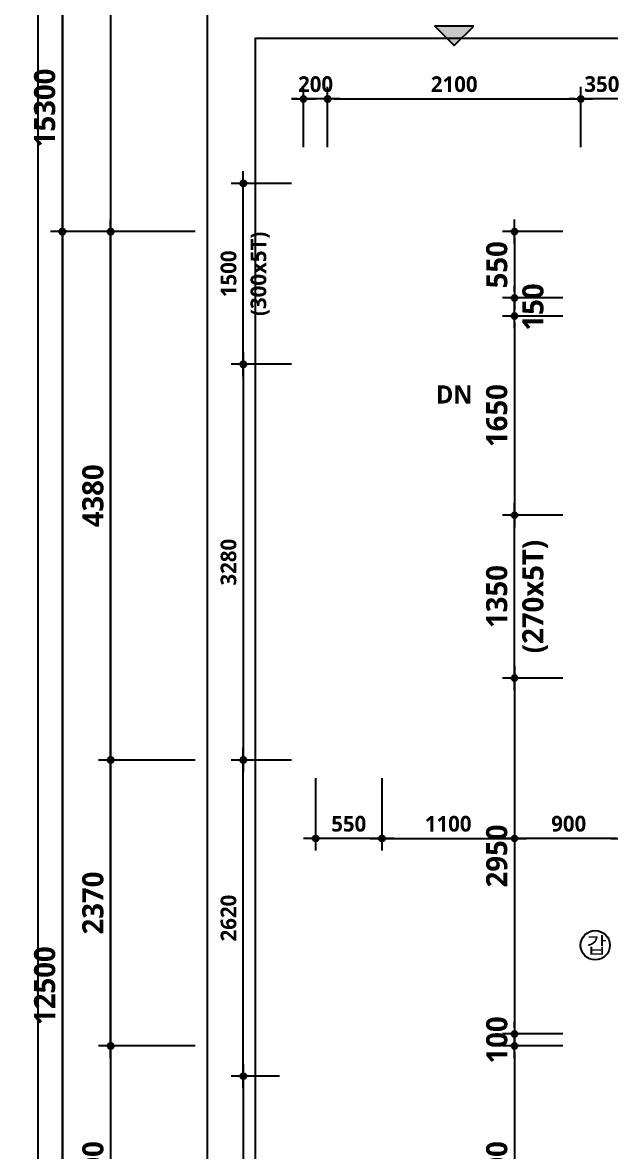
# Model space of a CAD drawing. Header units: millimetres. Extents: x -12482 to 126000, y 0 to 220200.
# Drawn here: x 25569 to 30446, y 43176 to 52533 of the extents above; entities that cross this region are included whole.
import ezdxf
from ezdxf.enums import TextEntityAlignment as Align

# ---------------------------------------------------------------- set-up
doc = ezdxf.new("R2010")
doc.units = ezdxf.units.MM
doc.header["$LTSCALE"] = 60
doc.layers.get('Defpoints').update_dxf_attribs({"color": 153})
for name, color, linetype in [('A-ANNO-DIM', 4, 'Continuous'), ('A-ANNO-ENT', 1, 'Continuous'), ('A-ANNO-SYMB', 7, 'Continuous'), ('A-ANNO-TEXT1', 7, 'Continuous'), ('A-ANNO-TITL', 7, 'Continuous'), ('A-ST-AXIS-DIM', 7, 'Continuous')]:
    doc.layers.add(name, color=color, linetype=linetype)
doc.layers.add('G(그리드1)', color=185, linetype='Continuous', plot=False)
doc.layers.add('G(그리드2)', color=235, linetype='Continuous', plot=False)
doc.styles.add('2020음성 1차', font='NanumGothicBold.ttf')
doc.styles.add('SH_진천_나눔', font='')
doc.styles.get('SH_진천_나눔').set_extended_font_data('NanumGothic', bold=True)
doc.dimstyles.new('SHP 50', dxfattribs={"dimscale": 50, "dimtxt": 3.5, "dimasz": 1, "dimexe": 2, "dimexo": 2, "dimgap": 1, "dimtad": 1, "dimdec": 0, "dimzin": 0, "dimdsep": 46, "dimtxsty": 'SH_진천_나눔', "dimblk": 'DIMDOT', "dimcen": 0.09, "dimclrd": 256, "dimclre": 256, "dimclrt": 3, "dimadec": 0, "dimazin": 1, "dimtfac": 1, "dimtdec": 0, "dimtix": 1, "dimtmove": 2, "dimatfit": 0, "dimldrblk": 'DIMDOT', "dimfxl": 1, "dimtolj": 1, "dimtzin": 0, "dimlwd": -1, "dimlwe": -1, "dimarcsym": 0})
doc.dimstyles.new('SHP 50내부', dxfattribs={"dimscale": 50, "dimtxt": 2.6, "dimasz": 1, "dimexe": 2, "dimexo": 2, "dimgap": 1, "dimtad": 1, "dimdec": 0, "dimzin": 0, "dimdsep": 46, "dimtxsty": '2020음성 1차', "dimblk": 'DIMDOT', "dimcen": 0.09, "dimclrd": 256, "dimclre": 256, "dimclrt": 3, "dimadec": 0, "dimazin": 1, "dimtfac": 1, "dimtdec": 0, "dimtix": 1, "dimtmove": 2, "dimatfit": 0, "dimldrblk": 'DIMDOT', "dimfxl": 1, "dimtolj": 1, "dimtzin": 0, "dimlwd": -1, "dimlwe": -1, "dimarcsym": 0})

# ---------------------------------------------------------------- blocks, each defined once
blk = doc.blocks.new('DIMDOT')
at = {"color": 0}
blk.add_line((-2, 0), (2, 0), dxfattribs=at)
for radius in [0.5, 0.25]:
    blk.add_circle((0, 0), radius, dxfattribs=at)
blk = doc.blocks.new('*D17116')
at = {"layer": 'A-ST-AXIS-DIM'}
for p, q in [((27000, 50800), (25800, 50800)), ((25900, 38350), (25900, 50750)), ((27000, 38300), (25800, 38300))]:
    blk.add_line(p, q, dxfattribs=at)
at = {"layer": 'Defpoints', "color": 0}
for p in [(25900, 50800), (27100, 50800), (27100, 38300)]:
    blk.add_point(p, dxfattribs=at)
at = {"layer": 'A-ST-AXIS-DIM', "linetype": 'ByBlock', "xscale": 50, "yscale": 50, "zscale": 50}
for p, rotation in [((25900, 50800), 90), ((25900, 38300), 270)]:
    blk.add_blockref('DIMDOT', p, dxfattribs=dict(at, rotation=rotation))
at = {"layer": 'A-ST-AXIS-DIM', "color": 3, "insert": (25753.6, 44550), "char_height": 175, "attachment_point": 5, "rotation": 90, "style": 'SH_진천_나눔'}
blk.add_mtext('\\A1;12500', dxfattribs=at)
blk = doc.blocks.new('*D17770')
at = {"layer": 'A-ST-AXIS-DIM'}
for p, q in [((27000, 50800), (26200, 50800)), ((26300, 46470), (26300, 50750)), ((27000, 46420), (26200, 46420))]:
    blk.add_line(p, q, dxfattribs=at)
at = {"layer": 'Defpoints', "color": 0}
for p in [(26300, 50800), (27100, 50800), (27100, 46420)]:
    blk.add_point(p, dxfattribs=at)
at = {"layer": 'A-ST-AXIS-DIM', "linetype": 'ByBlock', "xscale": 50, "yscale": 50, "zscale": 50}
for p, rotation in [((26300, 50800), 90), ((26300, 46420), 270)]:
    blk.add_blockref('DIMDOT', p, dxfattribs=dict(at, rotation=rotation))
at = {"layer": 'A-ST-AXIS-DIM', "color": 3, "insert": (26153.4, 48610), "char_height": 175, "attachment_point": 5, "rotation": 90, "style": 'SH_진천_나눔'}
blk.add_mtext('\\A1;4380', dxfattribs=at)
blk = doc.blocks.new('갑종 TEXT100')
at = {"layer": 'A-ANNO-SYMB'}
blk.add_circle((0, 0), 243, dxfattribs=at)
at = {"layer": 'A-ANNO-TITL', "style": '2020음성 1차'}
blk.add_text('갑 ', height=266.7, dxfattribs=at).set_placement((67, 0), align=Align.MIDDLE_CENTER)
blk = doc.blocks.new('*D17790')
at = {"layer": 'A-ANNO-DIM'}
for p, q in [((27700, 43800), (27300, 43800)), ((27400, 43750), (27400, 41450)), ((27700, 41400), (27300, 41400))]:
    blk.add_line(p, q, dxfattribs=at)
at = {"layer": 'Defpoints', "color": 0}
for p in [(27800, 43800), (27400, 41400), (27800, 41400)]:
    blk.add_point(p, dxfattribs=at)
at = {"layer": 'A-ANNO-DIM', "linetype": 'ByBlock', "xscale": 50, "yscale": 50, "zscale": 50}
for p, rotation in [((27400, 43800), 90), ((27400, 41400), 270)]:
    blk.add_blockref('DIMDOT', p, dxfattribs=dict(at, rotation=rotation))
at = {"layer": 'A-ANNO-DIM', "color": 3, "insert": (27278.5, 42600), "char_height": 130, "attachment_point": 5, "rotation": 90, "style": '2020음성 1차'}
blk.add_mtext('\\A1;2400', dxfattribs=at)
blk = doc.blocks.new('*D17796')
at = {"layer": 'A-ANNO-DIM'}
for p, q in [((27700, 46420), (27300, 46420)), ((27400, 43850), (27400, 46370)), ((27700, 43800), (27300, 43800))]:
    blk.add_line(p, q, dxfattribs=at)
at = {"layer": 'Defpoints', "color": 0}
for p in [(27400, 46420), (27800, 46420), (27800, 43800)]:
    blk.add_point(p, dxfattribs=at)
at = {"layer": 'A-ANNO-DIM', "linetype": 'ByBlock', "xscale": 50, "yscale": 50, "zscale": 50}
for p, rotation in [((27400, 46420), 90), ((27400, 43800), 270)]:
    blk.add_blockref('DIMDOT', p, dxfattribs=dict(at, rotation=rotation))
at = {"layer": 'A-ANNO-DIM', "color": 3, "insert": (27278.3, 45110), "char_height": 130, "attachment_point": 5, "rotation": 90, "style": '2020음성 1차'}
blk.add_mtext('\\A1;2620', dxfattribs=at)
blk = doc.blocks.new('*D17798')
at = {"layer": 'A-ANNO-DIM'}
for p, q in [((27900, 51500), (27900, 52000)), ((28100, 51500), (28100, 52000)), ((27850, 51900), (27800, 51900)), ((28100, 51900), (27900, 51900)), ((28150, 51900), (28200, 51900))]:
    blk.add_line(p, q, dxfattribs=at)
at = {"layer": 'Defpoints', "color": 0}
for p in [(27900, 51900), (27900, 51400), (28100, 51400)]:
    blk.add_point(p, dxfattribs=at)
at = {"layer": 'A-ANNO-DIM', "linetype": 'ByBlock', "xscale": 50, "yscale": 50, "zscale": 50}
blk.add_blockref('DIMDOT', (27900, 51900), dxfattribs=at)
at = {"layer": 'A-ANNO-DIM', "linetype": 'ByBlock', "xscale": 50, "yscale": 50, "zscale": 50, "rotation": 180}
blk.add_blockref('DIMDOT', (28100, 51900), dxfattribs=at)
at = {"layer": 'A-ANNO-DIM', "color": 3, "insert": (28000, 52021.5), "char_height": 130, "attachment_point": 5, "style": '2020음성 1차'}
blk.add_mtext('\\A1;200', dxfattribs=at)
blk = doc.blocks.new('*D17799')
at = {"layer": 'A-ANNO-DIM'}
for p, q in [((28100, 51500), (28100, 52000)), ((30200, 51500), (30200, 52000)), ((28150, 51900), (30150, 51900))]:
    blk.add_line(p, q, dxfattribs=at)
at = {"layer": 'Defpoints', "color": 0}
for p in [(30200, 51900), (28100, 51400), (30200, 51400)]:
    blk.add_point(p, dxfattribs=at)
at = {"layer": 'A-ANNO-DIM', "linetype": 'ByBlock', "xscale": 50, "yscale": 50, "zscale": 50, "rotation": 180}
blk.add_blockref('DIMDOT', (28100, 51900), dxfattribs=at)
at = {"layer": 'A-ANNO-DIM', "linetype": 'ByBlock', "xscale": 50, "yscale": 50, "zscale": 50}
blk.add_blockref('DIMDOT', (30200, 51900), dxfattribs=at)
at = {"layer": 'A-ANNO-DIM', "color": 3, "insert": (29150, 52021.5), "char_height": 130, "attachment_point": 5, "style": '2020음성 1차'}
blk.add_mtext('\\A1;2100', dxfattribs=at)
blk = doc.blocks.new('*D17800')
at = {"layer": 'A-ANNO-DIM'}
for p, q in [((30200, 51500), (30200, 52000)), ((30550, 51500), (30550, 52000)), ((30150, 51900), (30100, 51900)), ((30550, 51900), (30200, 51900)), ((30600, 51900), (30650, 51900))]:
    blk.add_line(p, q, dxfattribs=at)
at = {"layer": 'Defpoints', "color": 0}
for p in [(30200, 51900), (30200, 51400), (30550, 51400)]:
    blk.add_point(p, dxfattribs=at)
at = {"layer": 'A-ANNO-DIM', "linetype": 'ByBlock', "xscale": 50, "yscale": 50, "zscale": 50}
blk.add_blockref('DIMDOT', (30200, 51900), dxfattribs=at)
at = {"layer": 'A-ANNO-DIM', "linetype": 'ByBlock', "xscale": 50, "yscale": 50, "zscale": 50, "rotation": 180}
blk.add_blockref('DIMDOT', (30550, 51900), dxfattribs=at)
at = {"layer": 'A-ANNO-DIM', "color": 3, "insert": (30375, 52021.7), "char_height": 130, "attachment_point": 5, "style": '2020음성 1차'}
blk.add_mtext('\\A1;350', dxfattribs=at)
blk = doc.blocks.new('*D17809')
at = {"layer": 'A-ANNO-DIM'}
for p, q in [((28550, 46270), (28550, 45670)), ((29650, 46270), (29650, 45670)), ((28600, 45770), (29600, 45770))]:
    blk.add_line(p, q, dxfattribs=at)
at = {"layer": 'Defpoints', "color": 0}
for p in [(28550, 46370), (29650, 46370), (29650, 45770)]:
    blk.add_point(p, dxfattribs=at)
at = {"layer": 'A-ANNO-DIM', "linetype": 'ByBlock', "xscale": 50, "yscale": 50, "zscale": 50, "rotation": 180}
blk.add_blockref('DIMDOT', (28550, 45770), dxfattribs=at)
at = {"layer": 'A-ANNO-DIM', "linetype": 'ByBlock', "xscale": 50, "yscale": 50, "zscale": 50}
blk.add_blockref('DIMDOT', (29650, 45770), dxfattribs=at)
at = {"layer": 'A-ANNO-DIM', "color": 3, "insert": (29100, 45891.3), "char_height": 130, "attachment_point": 5, "style": '2020음성 1차'}
blk.add_mtext('\\A1;1100', dxfattribs=at)
blk = doc.blocks.new('*D17810')
at = {"layer": 'A-ANNO-DIM'}
for p, q in [((28000, 46270), (28000, 45670)), ((28550, 46270), (28550, 45670)), ((28500, 45770), (28050, 45770))]:
    blk.add_line(p, q, dxfattribs=at)
at = {"layer": 'Defpoints', "color": 0}
for p in [(28000, 46370), (28550, 46370), (28000, 45770)]:
    blk.add_point(p, dxfattribs=at)
at = {"layer": 'A-ANNO-DIM', "linetype": 'ByBlock', "xscale": 50, "yscale": 50, "zscale": 50, "rotation": 180}
blk.add_blockref('DIMDOT', (28000, 45770), dxfattribs=at)
at = {"layer": 'A-ANNO-DIM', "linetype": 'ByBlock', "xscale": 50, "yscale": 50, "zscale": 50}
blk.add_blockref('DIMDOT', (28550, 45770), dxfattribs=at)
at = {"layer": 'A-ANNO-DIM', "color": 3, "insert": (28275, 45891.5), "char_height": 130, "attachment_point": 5, "style": '2020음성 1차'}
blk.add_mtext('\\A1;550', dxfattribs=at)
blk = doc.blocks.new('*D17811')
at = {"layer": 'A-ANNO-DIM'}
for p, q in [((29650, 46270), (29650, 45670)), ((30550, 46270), (30550, 45670)), ((30500, 45770), (29700, 45770))]:
    blk.add_line(p, q, dxfattribs=at)
at = {"layer": 'Defpoints', "color": 0}
for p in [(29650, 46370), (30550, 46370), (29650, 45770)]:
    blk.add_point(p, dxfattribs=at)
at = {"layer": 'A-ANNO-DIM', "linetype": 'ByBlock', "xscale": 50, "yscale": 50, "zscale": 50, "rotation": 180}
blk.add_blockref('DIMDOT', (29650, 45770), dxfattribs=at)
at = {"layer": 'A-ANNO-DIM', "linetype": 'ByBlock', "xscale": 50, "yscale": 50, "zscale": 50}
blk.add_blockref('DIMDOT', (30550, 45770), dxfattribs=at)
at = {"layer": 'A-ANNO-DIM', "color": 3, "insert": (30100, 45891.7), "char_height": 130, "attachment_point": 5, "style": '2020음성 1차'}
blk.add_mtext('\\A1;900', dxfattribs=at)
blk = doc.blocks.new('*D17824')
at = {"layer": 'A-ANNO-DIM'}
for p, q in [((27800, 51200), (27300, 51200)), ((27400, 49750), (27400, 51150)), ((27800, 49700), (27300, 49700))]:
    blk.add_line(p, q, dxfattribs=at)
at = {"layer": 'Defpoints', "color": 0}
for p in [(27400, 51200), (27900, 51200), (27900, 49700)]:
    blk.add_point(p, dxfattribs=at)
at = {"layer": 'A-ANNO-DIM', "linetype": 'ByBlock', "xscale": 50, "yscale": 50, "zscale": 50}
for p, rotation in [((27400, 51200), 90), ((27400, 49700), 270)]:
    blk.add_blockref('DIMDOT', p, dxfattribs=dict(at, rotation=rotation))
at = {"layer": 'A-ANNO-DIM', "color": 3, "char_height": 130, "attachment_point": 5, "rotation": 90, "style": '2020음성 1차'}
for s, insert in [('\\A1;(300x5T)', (27540.3, 50450)), ('\\A1;1500', (27278.5, 50450))]:
    blk.add_mtext(s, dxfattribs=dict(at, insert=insert))
blk = doc.blocks.new('*D17825')
at = {"layer": 'A-ANNO-DIM'}
for p, q in [((27800, 49700), (27300, 49700)), ((27400, 49650), (27400, 46470)), ((27800, 46420), (27300, 46420))]:
    blk.add_line(p, q, dxfattribs=at)
at = {"layer": 'Defpoints', "color": 0}
for p in [(27900, 49700), (27400, 46420), (27900, 46420)]:
    blk.add_point(p, dxfattribs=at)
at = {"layer": 'A-ANNO-DIM', "linetype": 'ByBlock', "xscale": 50, "yscale": 50, "zscale": 50}
for p, rotation in [((27400, 49700), 90), ((27400, 46420), 270)]:
    blk.add_blockref('DIMDOT', p, dxfattribs=dict(at, rotation=rotation))
at = {"layer": 'A-ANNO-DIM', "color": 3, "insert": (27278.3, 48060), "char_height": 130, "attachment_point": 5, "rotation": 90, "style": '2020음성 1차'}
blk.add_mtext('\\A1;3280', dxfattribs=at)
blk = doc.blocks.new('*D17834')
at = {"layer": 'A-ST-AXIS-DIM'}
for p, q in [((30050, 48450), (29550, 48450)), ((29650, 47150), (29650, 48400)), ((30050, 47100), (29550, 47100))]:
    blk.add_line(p, q, dxfattribs=at)
at = {"layer": 'Defpoints', "color": 0}
for p in [(29650, 48450), (30150, 48450), (30150, 47100)]:
    blk.add_point(p, dxfattribs=at)
at = {"layer": 'A-ST-AXIS-DIM', "linetype": 'ByBlock', "xscale": 50, "yscale": 50, "zscale": 50}
for p, rotation in [((29650, 48450), 90), ((29650, 47100), 270)]:
    blk.add_blockref('DIMDOT', p, dxfattribs=dict(at, rotation=rotation))
at = {"layer": 'A-ST-AXIS-DIM', "color": 3, "char_height": 175, "attachment_point": 5, "rotation": 90, "style": 'SH_진천_나눔'}
for s, insert in [('\\A1;(270x5T)', (29821.6, 47775)), ('\\A1;1350', (29503.4, 47775))]:
    blk.add_mtext(s, dxfattribs=dict(at, insert=insert))
blk = doc.blocks.new('*D17835')
at = {"layer": 'A-ST-AXIS-DIM'}
for p, q in [((29650, 50300), (29650, 50350)), ((30050, 50250), (29550, 50250)), ((29650, 50100), (29650, 50250)), ((30050, 50100), (29550, 50100)), ((29650, 50050), (29650, 50000))]:
    blk.add_line(p, q, dxfattribs=at)
at = {"layer": 'Defpoints', "color": 0}
for p in [(29650, 50250), (30150, 50250), (30150, 50100)]:
    blk.add_point(p, dxfattribs=at)
at = {"layer": 'A-ST-AXIS-DIM', "linetype": 'ByBlock', "xscale": 50, "yscale": 50, "zscale": 50}
for p, rotation in [((29650, 50250), 270), ((29650, 50100), 90)]:
    blk.add_blockref('DIMDOT', p, dxfattribs=dict(at, rotation=rotation))
at = {"layer": 'A-ST-AXIS-DIM', "color": 3, "insert": (29803.8, 50175), "char_height": 175, "attachment_point": 5, "rotation": 90, "style": 'SH_진천_나눔'}
blk.add_mtext('\\A1;150', dxfattribs=at)
blk = doc.blocks.new('*D17836')
at = {"layer": 'A-ST-AXIS-DIM'}
for p, q in [((30050, 47100), (29550, 47100)), ((29650, 47050), (29650, 44200)), ((30050, 44150), (29550, 44150))]:
    blk.add_line(p, q, dxfattribs=at)
at = {"layer": 'Defpoints', "color": 0}
for p in [(30150, 47100), (29650, 44150), (30150, 44150)]:
    blk.add_point(p, dxfattribs=at)
at = {"layer": 'A-ST-AXIS-DIM', "linetype": 'ByBlock', "xscale": 50, "yscale": 50, "zscale": 50}
for p, rotation in [((29650, 47100), 90), ((29650, 44150), 270)]:
    blk.add_blockref('DIMDOT', p, dxfattribs=dict(at, rotation=rotation))
at = {"layer": 'A-ST-AXIS-DIM', "color": 3, "insert": (29503.4, 45625), "char_height": 175, "attachment_point": 5, "rotation": 90, "style": 'SH_진천_나눔'}
blk.add_mtext('\\A1;2950', dxfattribs=at)
blk = doc.blocks.new('*D17837')
at = {"layer": 'A-ST-AXIS-DIM'}
for p, q in [((29650, 44200), (29650, 44250)), ((30050, 44150), (29550, 44150)), ((29650, 44050), (29650, 44150)), ((30050, 44050), (29550, 44050)), ((29650, 44000), (29650, 43950))]:
    blk.add_line(p, q, dxfattribs=at)
at = {"layer": 'Defpoints', "color": 0}
for p in [(29650, 44150), (30150, 44150), (30150, 44050)]:
    blk.add_point(p, dxfattribs=at)
at = {"layer": 'A-ST-AXIS-DIM', "linetype": 'ByBlock', "xscale": 50, "yscale": 50, "zscale": 50}
for p, rotation in [((29650, 44150), 270), ((29650, 44050), 90)]:
    blk.add_blockref('DIMDOT', p, dxfattribs=dict(at, rotation=rotation))
at = {"layer": 'A-ST-AXIS-DIM', "color": 3, "insert": (29504, 44100), "char_height": 175, "attachment_point": 5, "rotation": 90, "style": 'SH_진천_나눔'}
blk.add_mtext('\\A1;100', dxfattribs=at)
blk = doc.blocks.new('*D17838')
at = {"layer": 'A-ST-AXIS-DIM'}
for p, q in [((30050, 50800), (29550, 50800)), ((29650, 50750), (29650, 50300)), ((30050, 50250), (29550, 50250))]:
    blk.add_line(p, q, dxfattribs=at)
at = {"layer": 'Defpoints', "color": 0}
for p in [(30150, 50800), (29650, 50250), (30150, 50250)]:
    blk.add_point(p, dxfattribs=at)
at = {"layer": 'A-ST-AXIS-DIM', "linetype": 'ByBlock', "xscale": 50, "yscale": 50, "zscale": 50}
for p, rotation in [((29650, 50800), 90), ((29650, 50250), 270)]:
    blk.add_blockref('DIMDOT', p, dxfattribs=dict(at, rotation=rotation))
at = {"layer": 'A-ST-AXIS-DIM', "color": 3, "insert": (29503.8, 50525), "char_height": 175, "attachment_point": 5, "rotation": 90, "style": 'SH_진천_나눔'}
blk.add_mtext('\\A1;550', dxfattribs=at)
blk = doc.blocks.new('*D17839')
at = {"layer": 'A-ST-AXIS-DIM'}
for p, q in [((30050, 44050), (29550, 44050)), ((29650, 44000), (29650, 42000)), ((30050, 41950), (29550, 41950))]:
    blk.add_line(p, q, dxfattribs=at)
at = {"layer": 'Defpoints', "color": 0}
for p in [(30150, 44050), (29650, 41950), (30150, 41950)]:
    blk.add_point(p, dxfattribs=at)
at = {"layer": 'A-ST-AXIS-DIM', "linetype": 'ByBlock', "xscale": 50, "yscale": 50, "zscale": 50}
for p, rotation in [((29650, 44050), 90), ((29650, 41950), 270)]:
    blk.add_blockref('DIMDOT', p, dxfattribs=dict(at, rotation=rotation))
at = {"layer": 'A-ST-AXIS-DIM', "color": 3, "insert": (29503.8, 43000), "char_height": 175, "attachment_point": 5, "rotation": 90, "style": 'SH_진천_나눔'}
blk.add_mtext('\\A1;2100', dxfattribs=at)
blk = doc.blocks.new('*D18322')
at = {"layer": 'A-ST-AXIS-DIM'}
for p, q in [((27000, 46420), (26200, 46420)), ((26300, 44100), (26300, 46370)), ((27000, 44050), (26200, 44050))]:
    blk.add_line(p, q, dxfattribs=at)
at = {"layer": 'Defpoints', "color": 0}
for p in [(26300, 46420), (27100, 46420), (27100, 44050)]:
    blk.add_point(p, dxfattribs=at)
at = {"layer": 'A-ST-AXIS-DIM', "linetype": 'ByBlock', "xscale": 50, "yscale": 50, "zscale": 50}
for p, rotation in [((26300, 46420), 90), ((26300, 44050), 270)]:
    blk.add_blockref('DIMDOT', p, dxfattribs=dict(at, rotation=rotation))
at = {"layer": 'A-ST-AXIS-DIM', "color": 3, "insert": (26153.4, 45235), "char_height": 175, "attachment_point": 5, "rotation": 90, "style": 'SH_진천_나눔'}
blk.add_mtext('\\A1;2370', dxfattribs=at)
blk = doc.blocks.new('*D18323')
at = {"layer": 'A-ST-AXIS-DIM'}
for p, q in [((27000, 44050), (26200, 44050)), ((26300, 44000), (26300, 42000)), ((27000, 41950), (26200, 41950))]:
    blk.add_line(p, q, dxfattribs=at)
at = {"layer": 'Defpoints', "color": 0}
for p in [(27100, 44050), (26300, 41950), (27100, 41950)]:
    blk.add_point(p, dxfattribs=at)
at = {"layer": 'A-ST-AXIS-DIM', "linetype": 'ByBlock', "xscale": 50, "yscale": 50, "zscale": 50}
for p, rotation in [((26300, 44050), 90), ((26300, 41950), 270)]:
    blk.add_blockref('DIMDOT', p, dxfattribs=dict(at, rotation=rotation))
at = {"layer": 'A-ST-AXIS-DIM', "color": 3, "insert": (26153.8, 43000), "char_height": 175, "attachment_point": 5, "rotation": 90, "style": 'SH_진천_나눔'}
blk.add_mtext('\\A1;2100', dxfattribs=at)
blk = doc.blocks.new('*D18360')
at = {"layer": 'A-ST-AXIS-DIM'}
for p, q in [((30050, 50100), (29550, 50100)), ((29650, 50050), (29650, 48500)), ((30050, 48450), (29550, 48450))]:
    blk.add_line(p, q, dxfattribs=at)
at = {"layer": 'Defpoints', "color": 0}
for p in [(30150, 50100), (29650, 48450), (30150, 48450)]:
    blk.add_point(p, dxfattribs=at)
at = {"layer": 'A-ST-AXIS-DIM', "linetype": 'ByBlock', "xscale": 50, "yscale": 50, "zscale": 50}
for p, rotation in [((29650, 50100), 90), ((29650, 48450), 270)]:
    blk.add_blockref('DIMDOT', p, dxfattribs=dict(at, rotation=rotation))
at = {"layer": 'A-ST-AXIS-DIM', "color": 3, "insert": (29503.4, 49275), "char_height": 175, "attachment_point": 5, "rotation": 90, "style": 'SH_진천_나눔'}
blk.add_mtext('\\A1;1650', dxfattribs=at)

msp = doc.modelspace()

# ---------------------------------------------------------------- hatches: boundary and pattern name
at = {"layer": 'A-ANNO-ENT'}
msp.add_hatch(color=256, dxfattribs=at).paths.add_polyline_path([(28988.7, 52503.6), (29311.3, 52503.6), (29150, 52342.3)])

# ---------------------------------------------------------------- linework, layer by layer
msp.add_lwpolyline([(29311.3, 52503.6), (28988.7, 52503.6), (29150, 52342.3)], close=True, dxfattribs=at)
at = {"layer": 'A-ST-AXIS-DIM'}
for p, q in [((25900, 50850), (25900, 52800)), ((26800, 50800), (25800, 50800))]:
    msp.add_line(p, q, dxfattribs=at)
at = {"layer": 'G(그리드1)'}
for points in [[(25700, 55200), (13300, 55200), (13300, 33900), (25700, 33900)], [(36700, 54400), (25900, 54400), (25900, 35500), (36700, 35500)], [(36300, 54000), (26300, 54000), (26300, 35900), (36300, 35900)], [(35900, 52800), (27100, 52800), (27100, 36700), (35900, 36700)]]:
    msp.add_lwpolyline(points, close=True, dxfattribs=at)
at = {"layer": 'G(그리드2)'}
msp.add_lwpolyline([(35500, 52400), (27500, 52400), (27500, 37100), (35500, 37100)], close=True, dxfattribs=at)

# ---------------------------------------------------------------- block references
at = {"xscale": 0.5, "yscale": 0.5, "zscale": 0.5}
msp.add_blockref('갑종 TEXT100', (30320, 44885), dxfattribs=at)
at = {"layer": 'A-ST-AXIS-DIM', "xscale": 50, "yscale": 50, "zscale": 50, "rotation": 270}
msp.add_blockref('DIMDOT', (25900, 50800), dxfattribs=at)

# ---------------------------------------------------------------- texts
at = {"layer": 'A-ANNO-TEXT1', "style": 'SH_진천_나눔'}
msp.add_text('DN', height=150, dxfattribs=at).set_placement((29150, 49450), align=Align.MIDDLE_CENTER)
at = {"layer": 'A-ST-AXIS-DIM', "color": 3, "insert": (25753.4, 51825), "char_height": 175, "attachment_point": 5, "rotation": 90, "style": 'SH_진천_나눔'}
msp.add_mtext('\\A1;15300', dxfattribs=at)

# ---------------------------------------------------------------- dimensions: what is measured, and where the dimension line sits
at = {"layer": 'A-ANNO-DIM'}
for base, p1, p2, angle, picture, middle in [((27900, 51900), (28100, 51400), (27900, 51400), 180, '*D17798', (28000, 52021.5)), ((30200, 51900), (28100, 51400), (30200, 51400), 0, '*D17799', (29150, 52021.5)), ((30200, 51900), (30550, 51400), (30200, 51400), 180, '*D17800', (30375, 52021.7)), ((27400, 46420), (27900, 49700), (27900, 46420), 270, '*D17825', (27278.3, 48060)), ((27400, 46420), (27800, 43800), (27800, 46420), 270, '*D17796', (27278.3, 45110)), ((29650, 45770), (28550, 46370), (29650, 46370), 180, '*D17809', (29100, 45891.3)), ((27400, 41400), (27800, 43800), (27800, 41400), 90, '*D17790', (27278.5, 42600))]:
    dim = msp.add_linear_dim(base=base, p1=p1, p2=p2, angle=angle, dimstyle='SHP 50내부', override={"dimtxsty": '2020음성 1차', "dimldrblk": 'DIMDOT'}, dxfattribs=at)
    dim.commit()
    dim.dimension.update_dxf_attribs({"geometry": picture, "text_midpoint": middle})
dim = msp.add_linear_dim(base=(27400, 51200), p1=(27900, 49700), p2=(27900, 51200), angle=90, text='<>\\X(300x5T)', dimstyle='SHP 50내부', override={"dimtxsty": '2020음성 1차', "dimldrblk": 'DIMDOT'}, dxfattribs=at)
dim.commit()
dim.dimension.update_dxf_attribs({"geometry": '*D17824', "text_midpoint": (27400, 50450)})
for base, p1, p2, picture, middle in [((28000, 45770), (28550, 46370), (28000, 46370), '*D17810', (28275, 45891.5)), ((29650, 45770), (30550, 46370), (29650, 46370), '*D17811', (30100, 45891.7))]:
    dim = msp.add_linear_dim(base=base, p1=p1, p2=p2, dimstyle='SHP 50내부', override={"dimtxsty": '2020음성 1차', "dimldrblk": 'DIMDOT'}, dxfattribs=at)
    dim.commit()
    dim.dimension.update_dxf_attribs({"geometry": picture, "text_midpoint": middle})
at = {"layer": 'A-ST-AXIS-DIM'}
for base, p1, p2, angle, picture, middle in [((25900, 50800), (27100, 38300), (27100, 50800), 90, '*D17116', (25753.6, 44550)), ((26300, 50800), (27100, 46420), (27100, 50800), 90, '*D17770', (26153.4, 48610)), ((26300, 46420), (27100, 44050), (27100, 46420), 90, '*D18322', (26153.4, 45235)), ((26300, 41950), (27100, 44050), (27100, 41950), 270, '*D18323', (26153.8, 43000))]:
    dim = msp.add_linear_dim(base=base, p1=p1, p2=p2, angle=angle, dimstyle='SHP 50', dxfattribs=at)
    dim.commit()
    dim.dimension.update_dxf_attribs({"geometry": picture, "text_midpoint": middle})
for base, p1, p2, angle, picture, middle in [((29650, 50250), (30150, 50800), (30150, 50250), 90, '*D17838', (29503.8, 50525)), ((29650, 48450), (30150, 50100), (30150, 48450), 90, '*D18360', (29503.4, 49275)), ((29650, 44150), (30150, 47100), (30150, 44150), 90, '*D17836', (29503.4, 45625)), ((29650, 44150), (30150, 44050), (30150, 44150), 270, '*D17837', (29504, 44100)), ((29650, 41950), (30150, 44050), (30150, 41950), 90, '*D17839', (29503.8, 43000))]:
    dim = msp.add_linear_dim(base=base, p1=p1, p2=p2, angle=angle, dimstyle='SHP 50', override={"dimtxsty": 'SH_진천_나눔', "dimldrblk": 'DIMDOT'}, dxfattribs=at)
    dim.commit()
    dim.dimension.update_dxf_attribs({"geometry": picture, "text_midpoint": middle})
dim = msp.add_linear_dim(base=(29650, 50250), p1=(30150, 50100), p2=(30150, 50250), angle=270, dimstyle='SHP 50', override={"dimtxsty": 'SH_진천_나눔', "dimldrblk": 'DIMDOT'}, dxfattribs=at)
dim.commit()
dim.dimension.update_dxf_attribs({"geometry": '*D17835', "text_midpoint": (29803.8, 50175), "dimtype": 160})
dim = msp.add_linear_dim(base=(29650, 48450), p1=(30150, 47100), p2=(30150, 48450), angle=270, text='<>\\X(270x5T)', dimstyle='SHP 50', override={"dimtxsty": 'SH_진천_나눔', "dimldrblk": 'DIMDOT'}, dxfattribs=at)
dim.commit()
dim.dimension.update_dxf_attribs({"geometry": '*D17834', "text_midpoint": (29650, 47775)})

doc.saveas('drawing.dxf')
